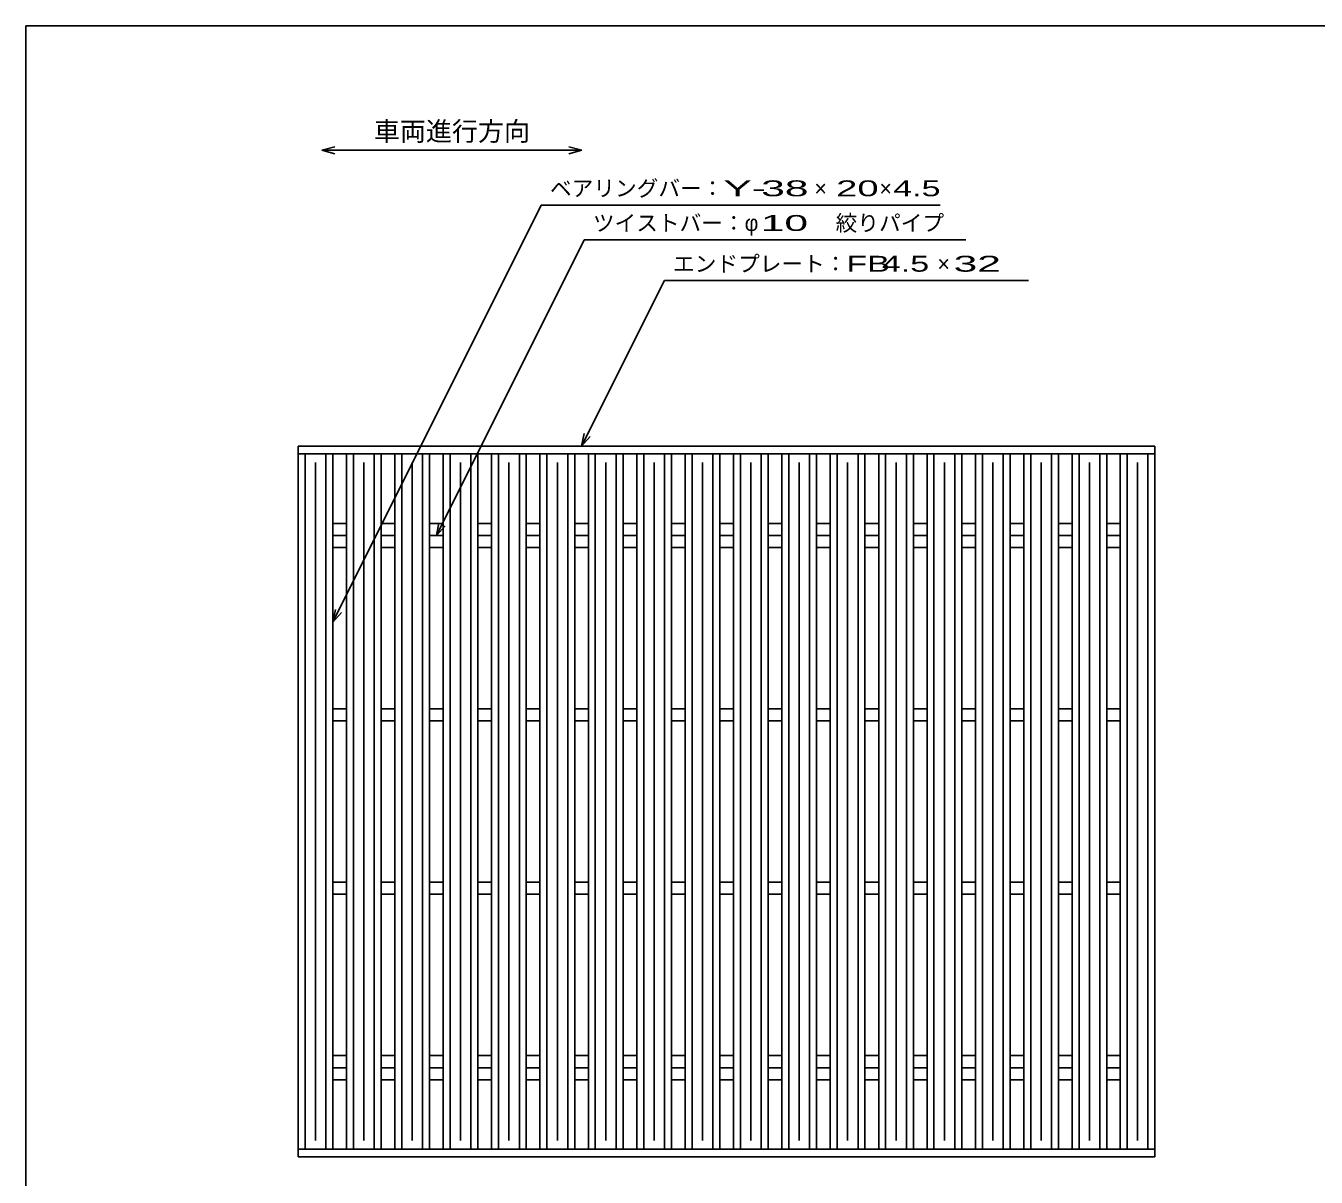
# Model space of a CAD drawing. Units: millimetres, scale not verified. Extents: x -910 to 864, y -642 to 529.
# Drawn here: x -866 to -121, y -139 to 525 of the extents above; entities that cross this region are included whole.
import ezdxf
from ezdxf.enums import TextEntityAlignment as Align

# ---------------------------------------------------------------- set-up
doc = ezdxf.new("R2010")
doc.units = ezdxf.units.MM
doc.header["$LTSCALE"] = 5
for name, color, linetype, lineweight in [('0_2', 150, 'Continuous', 25), ('16', 3, 'Continuous', 25), ('22', 2, 'Continuous', 25)]:
    doc.layers.add(name, color=color, linetype=linetype, lineweight=lineweight)
doc.styles.add('ベクトル', font='')
doc.styles.get('ベクトル').set_extended_font_data('ベクトル')

msp = doc.modelspace()

# ---------------------------------------------------------------- linework, layer by layer
at = {"layer": '0_2'}
for p, q in [((-865.5, -575), (-865.5, 525)), ((-865.5, 525), (864.5, 525))]:
    msp.add_line(p, q, dxfattribs=at)
at = {"layer": '0_2', "color": 4}
for p, q in [((-694.792, 453.167), (-687.292, 455.167)), ((-544.792, 453.167), (-552.292, 455.167)), ((-687.292, 451.167), (-694.792, 453.167)), ((-694.792, 453.167), (-544.792, 453.167)), ((-552.292, 451.167), (-544.792, 453.167))]:
    msp.add_line(p, q, dxfattribs=at)
at = {"layer": '16'}
for p, q in [((-708.5, 282.5), (-214.5, 282.5)), ((-708.5, 278), (-708.5, 282.5)), ((-708.5, 278), (-214.5, 278)), ((-708.5, -123), (-708.5, 278)), ((-708.5, 278), (-688.5, 278)), ((-704.5, -123), (-704.5, 278)), ((-692.5, -123), (-692.5, 278)), ((-688.5, -123), (-688.5, 278)), ((-680.6, -123), (-680.6, 278)), ((-680.6, 278), (-660.6, 278)), ((-676.6, -123), (-676.6, 278)), ((-664.6, -123), (-664.6, 278)), ((-660.6, -123), (-660.6, 278)), ((-652.7, -123), (-652.7, 278)), ((-652.7, 278), (-632.7, 278)), ((-648.7, -123), (-648.7, 278)), ((-636.7, -123), (-636.7, 278)), ((-632.7, -123), (-632.7, 278)), ((-624.8, -123), (-624.8, 278)), ((-624.8, 278), (-604.8, 278)), ((-620.8, -123), (-620.8, 278)), ((-608.8, -123), (-608.8, 278)), ((-604.8, -123), (-604.8, 278)), ((-596.9, -123), (-596.9, 278)), ((-596.9, 278), (-576.9, 278)), ((-592.9, -123), (-592.9, 278)), ((-580.9, -123), (-580.9, 278)), ((-576.9, -123), (-576.9, 278)), ((-569, -123), (-569, 278)), ((-569, 278), (-549, 278)), ((-565, -123), (-565, 278)), ((-553, -123), (-553, 278)), ((-549, -123), (-549, 278)), ((-541.1, -123), (-541.1, 278)), ((-541.1, 278), (-521.1, 278)), ((-537.1, -123), (-537.1, 278)), ((-525.1, -123), (-525.1, 278)), ((-521.1, -123), (-521.1, 278)), ((-513.2, -123), (-513.2, 278)), ((-513.2, 278), (-493.2, 278)), ((-509.2, -123), (-509.2, 278)), ((-497.2, -123), (-497.2, 278)), ((-493.2, -123), (-493.2, 278)), ((-485.3, -123), (-485.3, 278)), ((-485.3, 278), (-465.3, 278)), ((-481.3, -123), (-481.3, 278)), ((-469.3, -123), (-469.3, 278)), ((-465.3, -123), (-465.3, 278)), ((-457.4, -123), (-457.4, 278)), ((-457.4, 278), (-437.4, 278)), ((-453.4, -123), (-453.4, 278)), ((-441.4, -123), (-441.4, 278)), ((-437.4, -123), (-437.4, 278)), ((-429.5, -123), (-429.5, 278)), ((-429.5, 278), (-409.5, 278)), ((-425.5, -123), (-425.5, 278)), ((-413.5, -123), (-413.5, 278)), ((-409.5, -123), (-409.5, 278)), ((-401.6, -123), (-401.6, 278)), ((-401.6, 278), (-381.6, 278)), ((-397.6, -123), (-397.6, 278)), ((-385.6, -123), (-385.6, 278)), ((-381.6, -123), (-381.6, 278)), ((-373.7, -123), (-373.7, 278)), ((-373.7, 278), (-353.7, 278)), ((-369.7, -123), (-369.7, 278)), ((-357.7, -123), (-357.7, 278)), ((-353.7, -123), (-353.7, 278)), ((-345.8, -123), (-345.8, 278)), ((-345.8, 278), (-325.8, 278)), ((-341.8, -123), (-341.8, 278)), ((-329.8, -123), (-329.8, 278)), ((-325.8, -123), (-325.8, 278)), ((-317.9, -123), (-317.9, 278)), ((-317.9, 278), (-297.9, 278)), ((-313.9, -123), (-313.9, 278)), ((-301.9, -123), (-301.9, 278)), ((-297.9, -123), (-297.9, 278)), ((-290, -123), (-290, 278)), ((-290, 278), (-270, 278)), ((-286, -123), (-286, 278)), ((-274, -123), (-274, 278)), ((-270, -123), (-270, 278)), ((-262.1, -123), (-262.1, 278)), ((-262.1, 278), (-242.1, 278)), ((-258.1, -123), (-258.1, 278)), ((-246.1, -123), (-246.1, 278)), ((-242.1, -123), (-242.1, 278)), ((-234.5, -123), (-234.5, 278)), ((-234.5, 278), (-214.5, 278)), ((-230.5, -123), (-230.5, 278)), ((-218.5, -123), (-218.5, 278)), ((-214.5, 278), (-214.5, 282.5)), ((-214.5, -123), (-214.5, 278)), ((-698.5, -118), (-698.5, 273)), ((-670.6, -118), (-670.6, 273)), ((-642.7, -118), (-642.7, 273)), ((-614.8, -118), (-614.8, 273)), ((-586.9, -118), (-586.9, 273)), ((-559, -118), (-559, 273)), ((-531.1, -118), (-531.1, 273)), ((-503.2, -118), (-503.2, 273)), ((-475.3, -118), (-475.3, 273)), ((-447.4, -118), (-447.4, 273)), ((-419.5, -118), (-419.5, 273)), ((-391.6, -118), (-391.6, 273)), ((-363.7, -118), (-363.7, 273)), ((-335.8, -118), (-335.8, 273)), ((-307.9, -118), (-307.9, 273)), ((-280, -118), (-280, 273)), ((-252.1, -118), (-252.1, 273)), ((-224.5, -118), (-224.5, 273)), ((-688.5, 238), (-680.6, 238)), ((-688.5, 231), (-680.6, 231)), ((-660.6, 238), (-652.7, 238)), ((-660.6, 231), (-652.7, 231)), ((-632.7, 238), (-624.8, 238)), ((-632.7, 231), (-624.8, 231)), ((-604.8, 238), (-596.9, 238)), ((-604.8, 231), (-596.9, 231)), ((-576.9, 238), (-569, 238)), ((-576.9, 231), (-569, 231)), ((-549, 238), (-541.1, 238)), ((-549, 231), (-541.1, 231)), ((-521.1, 238), (-513.2, 238)), ((-521.1, 231), (-513.2, 231)), ((-493.2, 238), (-485.3, 238)), ((-493.2, 231), (-485.3, 231)), ((-465.3, 238), (-457.4, 238)), ((-465.3, 231), (-457.4, 231)), ((-437.4, 238), (-429.5, 238)), ((-437.4, 231), (-429.5, 231)), ((-409.5, 238), (-401.6, 238)), ((-409.5, 231), (-401.6, 231)), ((-381.6, 238), (-373.7, 238)), ((-381.6, 231), (-373.7, 231)), ((-353.7, 238), (-345.8, 238)), ((-353.7, 231), (-345.8, 231)), ((-325.8, 238), (-317.9, 238)), ((-325.8, 231), (-317.9, 231)), ((-297.9, 238), (-290, 238)), ((-297.9, 231), (-290, 231)), ((-270, 238), (-262.1, 238)), ((-270, 231), (-262.1, 231)), ((-242.1, 238), (-234.2, 238)), ((-242.1, 231), (-234.5, 231)), ((-688.5, 224), (-680.6, 224)), ((-660.6, 224), (-652.7, 224)), ((-632.7, 224), (-624.8, 224)), ((-604.8, 224), (-596.9, 224)), ((-576.9, 224), (-569, 224)), ((-549, 224), (-541.1, 224)), ((-521.1, 224), (-513.2, 224)), ((-493.2, 224), (-485.3, 224)), ((-465.3, 224), (-457.4, 224)), ((-437.4, 224), (-429.5, 224)), ((-409.5, 224), (-401.6, 224)), ((-381.6, 224), (-373.7, 224)), ((-353.7, 224), (-345.8, 224)), ((-325.8, 224), (-317.9, 224)), ((-297.9, 224), (-290, 224)), ((-270, 224), (-262.1, 224)), ((-242.1, 224), (-234.5, 224)), ((-688.5, 131), (-680.6, 131)), ((-660.6, 131), (-652.7, 131)), ((-632.7, 131), (-624.8, 131)), ((-604.8, 131), (-596.9, 131)), ((-576.9, 131), (-569, 131)), ((-549, 131), (-541.1, 131)), ((-521.1, 131), (-513.2, 131)), ((-493.2, 131), (-485.3, 131)), ((-465.3, 131), (-457.4, 131)), ((-437.4, 131), (-429.5, 131)), ((-409.5, 131), (-401.6, 131)), ((-381.6, 131), (-373.7, 131)), ((-353.7, 131), (-345.8, 131)), ((-325.8, 131), (-317.9, 131)), ((-297.9, 131), (-290, 131)), ((-270, 131), (-262.1, 131)), ((-242.1, 131), (-234.5, 131)), ((-688.5, 124), (-680.6, 124)), ((-660.6, 124), (-652.7, 124)), ((-632.7, 124), (-624.8, 124)), ((-604.8, 124), (-596.9, 124)), ((-576.9, 124), (-569, 124)), ((-549, 124), (-541.1, 124)), ((-521.1, 124), (-513.2, 124)), ((-493.2, 124), (-485.3, 124)), ((-465.3, 124), (-457.4, 124)), ((-437.4, 124), (-429.5, 124)), ((-409.5, 124), (-401.6, 124)), ((-381.6, 124), (-373.7, 124)), ((-353.7, 124), (-345.8, 124)), ((-325.8, 124), (-317.9, 124)), ((-297.9, 124), (-290, 124)), ((-270, 124), (-262.1, 124)), ((-242.1, 124), (-234.5, 124)), ((-688.5, 31), (-680.6, 31)), ((-660.6, 31), (-652.7, 31)), ((-632.7, 31), (-624.8, 31)), ((-604.8, 31), (-596.9, 31)), ((-576.9, 31), (-569, 31)), ((-549, 31), (-541.1, 31)), ((-521.1, 31), (-513.2, 31)), ((-493.2, 31), (-485.3, 31)), ((-465.3, 31), (-457.4, 31)), ((-437.4, 31), (-429.5, 31)), ((-409.5, 31), (-401.6, 31)), ((-381.6, 31), (-373.7, 31)), ((-353.7, 31), (-345.8, 31)), ((-325.8, 31), (-317.9, 31)), ((-297.9, 31), (-290, 31)), ((-270, 31), (-262.1, 31)), ((-242.1, 31), (-234.5, 31)), ((-688.5, 24), (-680.6, 24)), ((-660.6, 24), (-652.7, 24)), ((-632.7, 24), (-624.8, 24)), ((-604.8, 24), (-596.9, 24)), ((-576.9, 24), (-569, 24)), ((-549, 24), (-541.1, 24)), ((-521.1, 24), (-513.2, 24)), ((-493.2, 24), (-485.3, 24)), ((-465.3, 24), (-457.4, 24)), ((-437.4, 24), (-429.5, 24)), ((-409.5, 24), (-401.6, 24)), ((-381.6, 24), (-373.7, 24)), ((-353.7, 24), (-345.8, 24)), ((-325.8, 24), (-317.9, 24)), ((-297.9, 24), (-290, 24)), ((-270, 24), (-262.1, 24)), ((-242.1, 24), (-234.5, 24)), ((-688.5, -69), (-680.6, -69)), ((-660.6, -69), (-652.7, -69)), ((-632.7, -69), (-624.8, -69)), ((-604.8, -69), (-596.9, -69)), ((-576.9, -69), (-569, -69)), ((-549, -69), (-541.1, -69)), ((-521.1, -69), (-513.2, -69)), ((-493.2, -69), (-485.3, -69)), ((-465.3, -69), (-457.4, -69)), ((-437.4, -69), (-429.5, -69)), ((-409.5, -69), (-401.6, -69)), ((-381.6, -69), (-373.7, -69)), ((-353.7, -69), (-345.8, -69)), ((-325.8, -69), (-317.9, -69)), ((-297.9, -69), (-290, -69)), ((-270, -69), (-262.1, -69)), ((-242.1, -69), (-234.5, -69)), ((-688.5, -76), (-680.6, -76)), ((-660.6, -76), (-652.7, -76)), ((-632.7, -76), (-624.8, -76)), ((-604.8, -76), (-596.9, -76)), ((-576.9, -76), (-569, -76)), ((-549, -76), (-541.1, -76)), ((-521.1, -76), (-513.2, -76)), ((-493.2, -76), (-485.3, -76)), ((-465.3, -76), (-457.4, -76)), ((-437.4, -76), (-429.5, -76)), ((-409.5, -76), (-401.6, -76)), ((-381.6, -76), (-373.7, -76)), ((-353.7, -76), (-345.8, -76)), ((-325.8, -76), (-317.9, -76)), ((-297.9, -76), (-290, -76)), ((-270, -76), (-262.1, -76)), ((-242.1, -76), (-234.5, -76)), ((-688.5, -83), (-680.6, -83)), ((-660.6, -83), (-652.7, -83)), ((-632.7, -83), (-624.8, -83)), ((-604.8, -83), (-596.9, -83)), ((-576.9, -83), (-569, -83)), ((-549, -83), (-541.1, -83)), ((-521.1, -83), (-513.2, -83)), ((-493.2, -83), (-485.3, -83)), ((-465.3, -83), (-457.4, -83)), ((-437.4, -83), (-429.5, -83)), ((-409.5, -83), (-401.6, -83)), ((-381.6, -83), (-373.7, -83)), ((-353.7, -83), (-345.8, -83)), ((-325.8, -83), (-317.9, -83)), ((-297.9, -83), (-290, -83)), ((-270, -83), (-262.1, -83)), ((-242.1, -83), (-234.2, -83)), ((-708.5, -123), (-214.5, -123)), ((-708.5, -127.5), (-708.5, -123)), ((-708.5, -123), (-688.5, -123)), ((-680.6, -123), (-660.6, -123)), ((-652.7, -123), (-632.7, -123)), ((-624.8, -123), (-604.8, -123)), ((-596.9, -123), (-576.9, -123)), ((-569, -123), (-549, -123)), ((-541.1, -123), (-521.1, -123)), ((-513.2, -123), (-493.2, -123)), ((-485.3, -123), (-465.3, -123)), ((-457.4, -123), (-437.4, -123)), ((-429.5, -123), (-409.5, -123)), ((-401.6, -123), (-381.6, -123)), ((-373.7, -123), (-353.7, -123)), ((-345.8, -123), (-325.8, -123)), ((-317.9, -123), (-297.9, -123)), ((-290, -123), (-270, -123)), ((-262.1, -123), (-242.1, -123)), ((-234.5, -123), (-214.5, -123)), ((-214.5, -127.5), (-214.5, -123)), ((-708.5, -127.5), (-214.5, -127.5))]:
    msp.add_line(p, q, dxfattribs=at)
at = {"layer": '22', "color": 4}
for p, q in [((-688.5, 181), (-568.25, 421.5)), ((-568.25, 421.5), (-338.25, 421.5)), ((-628.75, 231), (-543.5, 401.5)), ((-543.5, 401.5), (-323.5, 401.5)), ((-545.05, 282.5), (-497.3, 378)), ((-497.3, 378), (-287.3, 378)), ((-545.05, 282.5), (-543.55, 289.8)), ((-545.05, 282.5), (-540.05, 288)), ((-628.75, 231), (-627.25, 238.3)), ((-628.75, 231), (-623.75, 236.5)), ((-688.5, 181), (-687, 188.3)), ((-688.5, 181), (-683.5, 186.5))]:
    msp.add_line(p, q, dxfattribs=at)

# ---------------------------------------------------------------- texts
at = {"layer": '0_2', "color": 2, "style": 'ベクトル'}
msp.add_text('車両進行方向', height=11, dxfattribs=at).set_placement((-664.792, 464.167), align=Align.MIDDLE_LEFT)
at = {"layer": '22', "style": 'ベクトル'}
for s, p in [('ベアリングバー：', (-563.25, 431.25)), ('×', (-410.75, 431.25)), ('×', (-373.25, 431.25)), ('ツイストバー：', (-538.5, 411.25)), ('絞りパイプ', (-398.5, 411.25)), ('φ', (-451, 411.25)), ('エンドプレート：', (-492.3, 387.75)), ('×', (-339.8, 387.75))]:
    msp.add_text(s, height=9.164, dxfattribs=at).set_placement(p, align=Align.MIDDLE_LEFT)
for s, width, p in [('Y-', 2, (-463.25, 431.25)), (' 38 ', 2, (-448.25, 431.25)), ('20', 1.8, (-398.25, 431.25)), (' 4.5 ', 1.6, (-370.75, 431.25)), (' 10 ', 2, (-448.5, 411.25)), ('FB', 1.6, (-392.3, 387.75)), (' 4.5 ', 1.6, (-377.3, 387.75)), (' 32 ', 2, (-337.3, 387.75))]:
    msp.add_text(s, height=9.164, dxfattribs=dict(at, width=width)).set_placement(p, align=Align.MIDDLE_LEFT)

doc.saveas('drawing.dxf')
